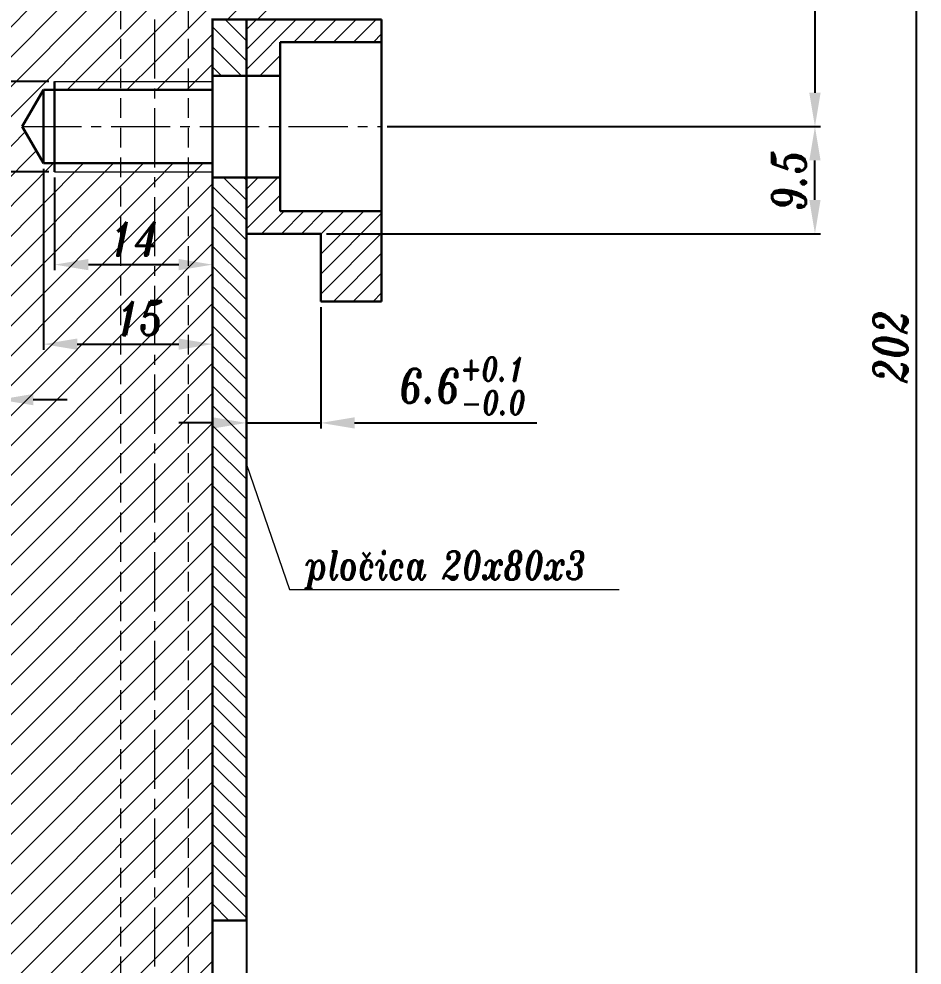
# Model space of a CAD drawing. Extents: x -234 to 1000, y -95 to 506.
# Drawn here: x 132.7 to 212.8, y 43.5 to 127.4 of the extents above; entities that cross this region are included whole.
import ezdxf

# ---------------------------------------------------------------- set-up
doc = ezdxf.new("R2010")
doc.units = 0
doc.header["$LTSCALE"] = 7
doc.header["$MEASUREMENT"] = 0
doc.linetypes.add('CENTER2', pattern=[1.125, 0.75, -0.125, 0.125, -0.125])
doc.linetypes.add('HIDDEN', pattern=[0.375, 0.25, -0.125])
doc.layers.get('0').update_dxf_attribs({"linetype": 'CONTINUOUS', "lineweight": 15})
for name, color, linetype, lineweight in [('1', 1, 'CENTER2', 15), ('2', 2, 'HIDDEN', 15), ('3', 3, 'CONTINUOUS', 30), ('8', 250, 'CONTINUOUS', 15)]:
    doc.layers.add(name, color=color, linetype=linetype, lineweight=lineweight)
doc.styles.add('ITALICT', font='ITALICT.shx', dxfattribs={"width": 0.8, "height": 3})
doc.dimstyles.get("Standard").update_dxf_attribs({"dimtxt": 3, "dimasz": 3, "dimexe": 0.5, "dimexo": 0.5, "dimgap": 0.8, "dimtad": 1, "dimdsep": 46, "dimtxsty": 'ITALICT', "dimcen": 0.09, "dimazin": 2, "dimtfac": 1, "dimtmove": 0, "dimatfit": 3, "dimfxl": 1, "dimtolj": 1, "dimtzin": 0, "dimarcsym": 0})

# ---------------------------------------------------------------- blocks, each defined once
blk = doc.blocks.new('*D19')
at = {"color": 0, "lineweight": -2, "transparency": 16777216}
for p, q in [((135.876, 113.325), (135.876, 105.085)), ((138.876, 105.585), (146.876, 105.585))]:
    blk.add_line(p, q, dxfattribs=at)
at = {"color": 0, "transparency": 16777216}
for points in [[(138.876, 106.085), (138.876, 105.085), (135.876, 105.585)], [(146.876, 106.085), (146.876, 105.085), (149.876, 105.585)]]:
    blk.add_solid(points, dxfattribs=at)
at = {"color": 0, "transparency": 16777216, "insert": (142.876, 107.885), "char_height": 3, "attachment_point": 5, "style": 'ITALICT'}
blk.add_mtext('\\A1;14', dxfattribs=at)
blk = doc.blocks.new('*D20')
at = {"color": 0, "lineweight": -2, "transparency": 16777216}
for p, q in [((134.876, 114.075), (134.876, 98.032)), ((137.876, 98.532), (146.876, 98.532))]:
    blk.add_line(p, q, dxfattribs=at)
at = {"color": 0, "transparency": 16777216}
for points in [[(137.876, 99.032), (137.876, 98.032), (134.876, 98.532)], [(146.876, 99.032), (146.876, 98.032), (149.876, 98.532)]]:
    blk.add_solid(points, dxfattribs=at)
at = {"color": 0, "transparency": 16777216, "insert": (143.414, 100.832), "char_height": 3, "attachment_point": 5, "style": 'ITALICT'}
blk.add_mtext('\\A1;15', dxfattribs=at)
blk = doc.blocks.new('*D29')
at = {"color": 0, "lineweight": -2, "transparency": 16777216}
for p, q in [((158.176, 253.525), (203.8, 253.525)), ((203.3, 250.525), (203.3, 120.825)), ((165.376, 117.825), (203.8, 117.825))]:
    blk.add_line(p, q, dxfattribs=at)
at = {"color": 0, "transparency": 16777216}
for points in [[(202.8, 250.525), (203.8, 250.525), (203.3, 253.525)], [(202.8, 120.825), (203.8, 120.825), (203.3, 117.825)]]:
    blk.add_solid(points, dxfattribs=at)
at = {"color": 0, "transparency": 16777216, "insert": (201, 179.938), "char_height": 3, "attachment_point": 5, "rotation": 90, "style": 'ITALICT'}
blk.add_mtext('\\A1;135.7{}{\\H0.71x;\\C3;%%p0.1}', dxfattribs=at)
blk = doc.blocks.new('*D30')
at = {"color": 0, "lineweight": -2, "transparency": 16777216}
for p, q in [((121.476, 93.614), (118.476, 93.614)), ((124.476, 93.614), (130.976, 93.614)), ((133.976, 93.614), (136.976, 93.614))]:
    blk.add_line(p, q, dxfattribs=at)
at = {"color": 0, "transparency": 16777216}
for points in [[(121.476, 94.114), (121.476, 93.114), (124.476, 93.614)], [(133.976, 94.114), (133.976, 93.114), (130.976, 93.614)]]:
    blk.add_solid(points, dxfattribs=at)
at = {"color": 0, "transparency": 16777216, "insert": (127.726, 95.914), "char_height": 3, "attachment_point": 5, "style": 'ITALICT'}
blk.add_mtext('\\A1;%%c6.5', dxfattribs=at)
blk = doc.blocks.new('*D33')
at = {"color": 0, "lineweight": -2, "transparency": 16777216}
for p, q in [((135.376, 121.825), (128.848, 121.825)), ((129.348, 118.825), (129.348, 116.825)), ((135.376, 113.825), (128.848, 113.825))]:
    blk.add_line(p, q, dxfattribs=at)
at = {"color": 0, "transparency": 16777216}
for points in [[(128.848, 118.825), (129.848, 118.825), (129.348, 121.825)], [(128.848, 116.825), (129.848, 116.825), (129.348, 113.825)]]:
    blk.add_solid(points, dxfattribs=at)
at = {"color": 0, "transparency": 16777216, "insert": (127.048, 117.825), "char_height": 3, "attachment_point": 5, "rotation": 90, "style": 'ITALICT'}
blk.add_mtext('\\A1;M8', dxfattribs=at)
blk = doc.blocks.new('*D56')
at = {"color": 0, "lineweight": -2, "transparency": 16777216}
for p, q in [((159.476, 101.825), (159.476, 91.047)), ((149.876, 91.547), (146.876, 91.547)), ((152.876, 91.547), (159.476, 91.547)), ((162.476, 91.547), (178.632, 91.547))]:
    blk.add_line(p, q, dxfattribs=at)
at = {"color": 0, "transparency": 16777216}
for points in [[(149.876, 92.047), (149.876, 91.047), (152.876, 91.547)], [(162.476, 92.047), (162.476, 91.047), (159.476, 91.547)]]:
    blk.add_solid(points, dxfattribs=at)
at = {"color": 0, "transparency": 16777216, "insert": (172.054, 94.832), "char_height": 3, "attachment_point": 5, "style": 'ITALICT'}
blk.add_mtext('\\A1;6.6{}{\\H0.71x;\\C3;\\S+0.1^ -0.0;}', dxfattribs=at)
blk = doc.blocks.new('*D57')
at = {"color": 0, "lineweight": -2, "transparency": 16777216}
for p, q in [((165.376, 117.825), (203.8, 117.825)), ((203.3, 111.325), (203.3, 114.825)), ((159.976, 108.325), (203.8, 108.325))]:
    blk.add_line(p, q, dxfattribs=at)
at = {"color": 0, "transparency": 16777216}
for points in [[(202.8, 114.825), (203.8, 114.825), (203.3, 117.825)], [(202.8, 111.325), (203.8, 111.325), (203.3, 108.325)]]:
    blk.add_solid(points, dxfattribs=at)
at = {"color": 0, "transparency": 16777216, "insert": (201, 113.075), "char_height": 3, "attachment_point": 5, "rotation": 90, "style": 'ITALICT'}
blk.add_mtext('\\A1;9.5', dxfattribs=at)
blk = doc.blocks.new('*D59')
at = {"color": 0, "lineweight": -2, "transparency": 16777216}
for p, q in [((152.876, 66.225), (152.876, -46.144)), ((149.876, -45.644), (103.101, -45.644))]:
    blk.add_line(p, q, dxfattribs=at)
at = {"color": 0, "transparency": 16777216}
blk.add_solid([(149.876, -45.144), (149.876, -46.144), (152.876, -45.644)], dxfattribs=at)
at = {"color": 0, "transparency": 16777216, "insert": (116.301, -43.344), "char_height": 3, "attachment_point": 5, "style": 'ITALICT'}
blk.add_mtext('\\A1;146.3 RAVNO', dxfattribs=at)
blk = doc.blocks.new('*D79')
at = {"color": 0, "lineweight": -2, "transparency": 16777216}
for p, q in [((148.226, 196.475), (212.8, 196.475)), ((212.3, -2.525), (212.3, 193.475)), ((147.376, -5.525), (212.8, -5.525))]:
    blk.add_line(p, q, dxfattribs=at)
at = {"color": 0, "transparency": 16777216}
for points in [[(211.8, 193.475), (212.8, 193.475), (212.3, 196.475)], [(211.8, -2.525), (212.8, -2.525), (212.3, -5.525)]]:
    blk.add_solid(points, dxfattribs=at)
at = {"color": 0, "transparency": 16777216, "insert": (210, 98.312), "char_height": 3, "attachment_point": 5, "rotation": 90, "style": 'ITALICT'}
blk.add_mtext('\\A1;202', dxfattribs=at)

msp = doc.modelspace()

# ---------------------------------------------------------------- hatches: boundary and pattern name
at = {"layer": '8'}
h = msp.add_hatch(dxfattribs=at)
h.set_pattern_fill('ANSI31', color=256, scale=15)
h.paths.add_polyline_path([(144.7259, 113.8253), (135.8759, 113.8253), (135.8759, 114.5753), (134.8759, 114.5753), (132.9995, 117.8253), (134.8759, 121.0753), (135.8759, 121.0753), (135.8759, 121.8253), (144.7259, 121.8253), (144.7259, 198.2074), (144.6759, 291.8253), (131.7259, 291.8253), (131.7259, 283.8253), (130.9759, 283.8253), (130.9759, 2.4753), (131.7259, 2.4753), (131.7259, -5.5247), (144.7259, -5.5247)])
h.paths.add_polyline_path([(144.7259, 114.5753), (135.8759, 114.5753), (135.8759, 113.8253), (144.7259, 113.8253)], flags=17)
h.paths.add_polyline_path([(144.7259, 121.8253), (135.8759, 121.8253), (135.8759, 121.0753), (144.7259, 121.0753)], flags=17)
h.paths.add_polyline_path([(124.4759, 7.0199), (117.2629, 4.3945, 0.3152988), (116.2759, 2.985), (116.2759, -3.3245, 0.3152988), (116.9339, -4.2642), (120.3971, -5.5247), (123.7259, -5.5247), (123.7259, 2.4753), (124.4759, 2.4753)])
h.paths.add_polyline_path([(124.4759, 2.4753), (123.7259, 2.4753), (123.7259, -5.5247), (124.4759, -5.5247)])
h.paths.add_polyline_path([(131.7259, 2.4753), (130.9759, 2.4753), (130.9759, -5.5247), (131.7259, -5.5247)], flags=17)
h.paths.add_polyline_path([(131.7259, 291.8253), (130.9759, 291.8253), (130.9759, 283.8253), (131.7259, 283.8253)], flags=17)
h.paths.add_polyline_path([(131.2216, 150.5987), (141.6359, 150.5987), (141.6359, 155.0987), (131.2216, 155.0987)], flags=24)
h.paths.add_polyline_path([(140.7779, 98.5824), (146.0493, 98.5824), (146.0493, 103.0824), (140.7779, 103.0824)], flags=9)
h.paths.add_polyline_path([(140.2973, 105.6348), (145.4545, 105.6348), (145.4545, 110.1348), (140.2973, 110.1348)], flags=9)
h.paths.add_polyline_path([(123.033, 93.6638), (132.4187, 93.6638), (132.4187, 98.1638), (123.033, 98.1638)], flags=9)
h.paths.add_polyline_path([(134.7748, 6.0894), (136.0474, -1.1279), (140.479, -0.3464), (139.2065, 6.8708)], flags=24)
h = msp.add_hatch(dxfattribs=at)
h.set_pattern_fill('ANSI31', color=256, scale=15)
h.paths.add_polyline_path([(155.7259, 177.7753), (144.7259, 188.7753), (144.7259, 121.8253), (149.8759, 121.8253), (149.8759, 127.4253), (155.7259, 127.4253)])
h.paths.add_polyline_path([(149.8759, 121.8253), (144.7259, 121.8253), (144.7259, 121.0753), (149.8759, 121.0753)])
h = msp.add_hatch(dxfattribs=at)
h.set_pattern_fill('ANSI31', color=256, scale=10, angle=90, style=0)
h.set_pattern_definition([(135, (-47.3794, -95.0394), (-0.8838835, -0.8838835), [])])
h.paths.add_polyline_path([(152.8759, 68.8253), (149.8759, 68.8253), (149.8759, 47.4253), (152.8759, 47.4253)])
h.paths.add_polyline_path([(149.8759, 68.8253), (152.8759, 68.8253), (152.8759, 80.8253), (149.8759, 80.8253)])
h.paths.add_polyline_path([(149.8759, 80.8253), (152.8759, 80.8253), (152.8759, 92.8253), (149.8759, 92.8253)])
h.paths.add_polyline_path([(152.8759, 113.3253), (149.8759, 113.3253), (149.8759, 92.8253), (152.8759, 92.8253)])
h.paths.add_polyline_path([(152.8759, 127.3253), (149.8759, 127.3253), (149.8759, 122.3253), (152.8759, 122.3253)])
h = msp.add_hatch(dxfattribs=at)
h.set_pattern_fill('ANSI31', color=256, scale=10, style=0)
h.set_pattern_definition([(45, (-47.3794, -95.0394), (-0.8838835, 0.8838835), [])])
h.paths.add_polyline_path([(155.8759, 125.3253), (164.8759, 125.3253), (164.8759, 127.3253), (152.8759, 127.3253), (152.8759, 122.3253), (155.8759, 122.3253)])
h.paths.add_polyline_path([(155.8759, 110.3253), (155.8759, 113.3253), (152.8759, 113.3253), (152.8759, 108.3253), (159.4759, 108.3253), (159.4759, 102.3253), (164.8759, 102.3253), (164.8759, 110.3253)])
h = msp.add_hatch(dxfattribs=at)
h.set_pattern_fill('ANSI31', color=256, scale=15)
h.paths.add_polyline_path([(149.8759, 113.8253), (144.7259, 113.8253), (144.7259, -5.5247), (146.8759, -5.5247, 0.4142136), (149.8759, -2.5247)])
h.paths.add_polyline_path([(149.8759, 114.5753), (144.7259, 114.5753), (144.7259, 113.8253), (149.8759, 113.8253)])
h.paths.add_polyline_path([(140.7779, 98.5824), (146.0493, 98.5824), (146.0493, 103.0824), (140.7779, 103.0824)], flags=9)
h.paths.add_polyline_path([(140.2973, 105.6348), (145.4545, 105.6348), (145.4545, 110.1348), (140.2973, 110.1348)], flags=9)

# ---------------------------------------------------------------- linework, layer by layer
for p, q in [((135.8759, 121.8253), (149.8759, 121.8253)), ((135.8759, 113.8253), (149.8759, 113.8253)), ((152.8759, 87.857), (156.7066, 76.783)), ((156.7066, 76.783), (185.9389, 76.783))]:
    msp.add_line(p, q)
at = {"layer": '1'}
for p, q in [((144.7259, 198.2074), (144.7259, -5.5247)), ((132.9995, 117.8253), (164.8759, 117.8253))]:
    msp.add_line(p, q, dxfattribs=at)
at = {"layer": '2'}
for p, q in [((141.7259, 196.4753), (141.7259, -5.5247)), ((147.7259, 196.4753), (147.7259, -5.4018))]:
    msp.add_line(p, q, dxfattribs=at)
at = {"layer": '3'}
for p, q in [((149.8759, 127.4253), (149.8759, -2.5247)), ((149.8759, 127.3253), (164.8759, 127.3253)), ((152.8759, 127.3253), (152.8759, 47.4253)), ((164.8759, 127.3253), (164.8759, 102.3253)), ((155.8759, 125.3253), (164.8759, 125.3253)), ((155.8759, 125.3253), (155.8759, 110.3253)), ((135.8759, 121.8253), (135.8759, 113.8253)), ((149.8759, 122.3253), (155.8759, 122.3253)), ((134.8759, 121.0753), (132.9995, 117.8253)), ((134.8759, 121.0753), (134.8759, 114.5753)), ((134.8759, 121.0753), (149.8759, 121.0753)), ((134.8759, 114.5753), (132.9995, 117.8253)), ((134.8759, 114.5753), (149.8759, 114.5753)), ((149.8759, 113.3253), (155.8759, 113.3253)), ((155.8759, 110.3253), (164.8759, 110.3253)), ((152.8759, 108.3253), (159.4759, 108.3253)), ((159.4759, 108.3253), (159.4759, 102.3253)), ((159.4759, 102.3253), (164.8759, 102.3253)), ((149.8759, 47.4253), (152.8759, 47.4253))]:
    msp.add_line(p, q, dxfattribs=at)

# ---------------------------------------------------------------- texts
at = {"style": 'ITALICT', "width": 0.8}
msp.add_text('pločica 20x80x3', height=2.5, dxfattribs=at).set_placement((158.1299, 77.6688))

# ---------------------------------------------------------------- dimensions: what is measured, and where the dimension line sits
dim = msp.add_linear_dim(base=(203.3002, 117.8253), p1=(157.6759, 253.5253), p2=(164.8759, 117.8253), angle=90, text='<>{}{\\H0.71x;\\C3;%%p0.1}', dimstyle='Standard', override={"dimtp": 0.1, "dimtm": 0.1, "dimtmove": 0})
dim.commit()
dim.dimension.update_dxf_attribs({"geometry": '*D29', "text_midpoint": (203.3002, 179.9384), "dimtype": 160})
dim = msp.add_linear_dim(base=(212.3002, 196.4753), p1=(146.8759, -5.5247), p2=(147.7259, 196.4753), angle=90, dimstyle='Standard', override={"dimtmove": 0})
dim.commit()
dim.dimension.update_dxf_attribs({"geometry": '*D79', "text_midpoint": (212.3002, 98.3124), "dimtype": 160})
dim = msp.add_linear_dim(base=(129.348, 113.8253), p1=(135.8759, 121.8253), p2=(135.8759, 113.8253), angle=90, text='M<>', dimstyle='Standard')
dim.commit()
dim.dimension.update_dxf_attribs({"geometry": '*D33', "text_midpoint": (129.348, 117.8253), "dimtype": 160})
dim = msp.add_linear_dim(base=(203.3002, 117.8253), p1=(159.4759, 108.3253), p2=(164.8759, 117.8253), angle=90, dimstyle='Standard')
dim.commit()
dim.dimension.update_dxf_attribs({"geometry": '*D57', "text_midpoint": (201.0002, 113.0753)})
for base, p1, p2, picture, middle in [((149.8759, 98.5324), (134.8759, 114.5753), (149.8759, 98.5324), '*D20', (143.4136, 98.5324)), ((149.8759, 105.5848), (135.8759, 113.8253), (149.8759, 105.5848), '*D19', (142.8759, 105.5848))]:
    dim = msp.add_linear_dim(base=base, p1=p1, p2=p2, dimstyle='Standard')
    dim.commit()
    dim.dimension.update_dxf_attribs({"geometry": picture, "text_midpoint": middle, "dimtype": 160})
for base, p1, p2, text, override, picture, middle in [((159.4759, 91.5474), (152.8759, 91.5474), (159.4759, 102.3253), '<>{}{\\H0.71x;\\C3;\\S+0.1^ -0.0;}', {"dimtp": 0.1, "dimtm": 0, "dimtdec": 1, "dimtzin": 0}, '*D56', (172.0542, 91.5474)), ((79.7259, -45.6435), (152.8759, 66.7253), (79.7259, -5.5247), '<> RAVNO', {"dimlfac": 2, "dimse2": 1, "dimsd2": 1, "dimtmove": 0}, '*D59', (116.3009, -45.6435))]:
    dim = msp.add_linear_dim(base=base, p1=p1, p2=p2, text=text, dimstyle='Standard', override=override)
    dim.commit()
    dim.dimension.update_dxf_attribs({"geometry": picture, "text_midpoint": middle, "dimtype": 160})
dim = msp.add_linear_dim(base=(130.9759, 93.6138), p1=(124.4759, 93.6138), p2=(130.9759, 93.6138), text='%%c<>', dimstyle='Standard')
dim.commit()
dim.dimension.update_dxf_attribs({"geometry": '*D30', "text_midpoint": (127.7259, 93.6138), "dimtype": 160})

doc.saveas('drawing.dxf')
